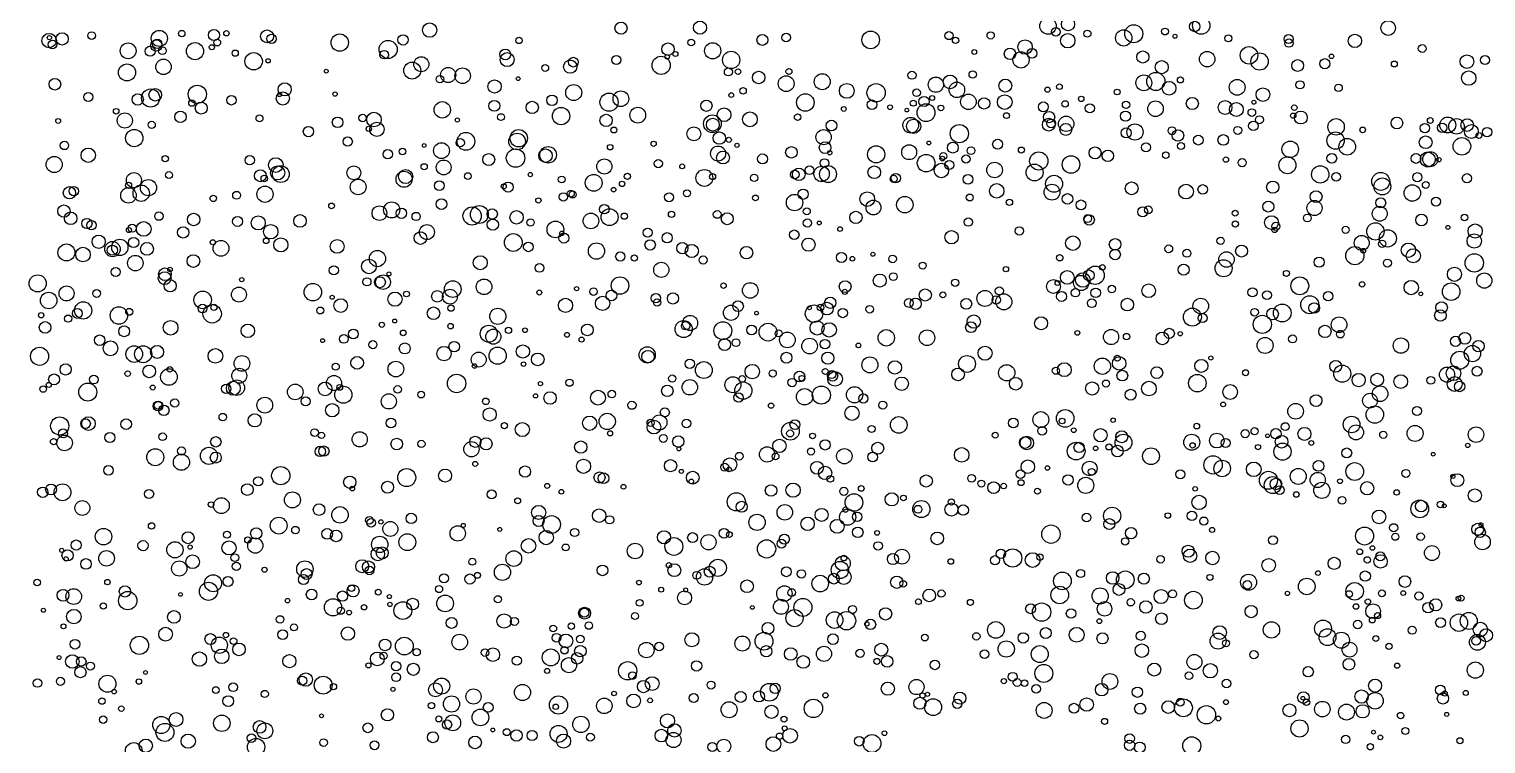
# Model space of a CAD drawing. Extents: x -296 to 296, y -196 to 196.
# Drawn here: x -295.6 to -176.9, y 57.7 to 115.9 of the extents above; entities that cross this region are included whole.
import ezdxf

# ---------------------------------------------------------------- set-up
doc = ezdxf.new("R2010")
doc.units = 0

msp = doc.modelspace()

# ---------------------------------------------------------------- linework, layer by layer
at = {"layer": 'VIA'}
for centre, radius in [((-262.9692, 115.8084), 0.5824), ((-247.3861, 115.9642), 0.4946), ((-240.9556, 116.0069), 0.5318), ((-212.6073, 116.1413), 0.6725), ((-210.9792, 116.297), 0.5373), ((-200.6614, 116.104), 0.423), ((-200.1322, 116.1792), 0.7051), ((-184.902, 115.9767), 0.5982), ((-293.9668, 114.9577), 0.5878), ((-293.9452, 115.1952), 0.1727), ((-292.9162, 115.0871), 0.5016), ((-290.5011, 115.3647), 0.3136), ((-284.9903, 115.1341), 0.6545), ((-283.1627, 115.5242), 0.2615), ((-280.5462, 115.4068), 0.4541), ((-279.5307, 115.5519), 0.2137), ((-276.2137, 115.296), 0.5243), ((-275.8493, 115.106), 0.3812), ((-270.2985, 114.7904), 0.7033), ((-265.1442, 115.0057), 0.4204), ((-255.6903, 114.9661), 0.2571), ((-235.8746, 115.0038), 0.4411), ((-233.939, 115.2023), 0.3516), ((-227.0529, 115.0112), 0.7192), ((-220.6769, 115.362), 0.3314), ((-220.1407, 114.9733), 0.2615), ((-217.2803, 115.3757), 0.2953), ((-211.9672, 115.6605), 0.3535), ((-210.9997, 114.9452), 0.5882), ((-209.4014, 115.5169), 0.2911), ((-206.4429, 115.1768), 0.6637), ((-205.628, 115.512), 0.7346), ((-203.0807, 115.691), 0.2758), ((-202.2667, 115.3065), 0.1616), ((-197.9146, 115.1381), 0.2852), ((-193.0109, 115.0776), 0.3677), ((-187.6114, 114.9333), 0.5445), ((-293.6846, 114.6427), 0.3506), ((-287.535, 114.121), 0.6434), ((-285.7419, 114.0871), 0.4055), ((-285.2361, 114.5542), 0.4643), ((-285.1608, 114.6884), 0.3824), ((-284.7437, 114.1301), 0.3152), ((-282.0821, 114.0932), 0.6987), ((-280.7125, 114.4069), 0.2065), ((-280.2734, 114.7908), 0.2722), ((-278.8119, 113.9314), 0.2522), ((-277.3089, 113.2671), 0.7077), ((-266.3572, 114.2316), 0.7395), ((-266.6836, 113.8066), 0.3497), ((-256.815, 113.8231), 0.4437), ((-256.6643, 113.4019), 0.5691), ((-243.5586, 114.257), 0.5046), ((-242.9586, 113.8611), 0.2044), ((-241.6693, 114.7996), 0.2778), ((-239.9245, 114.125), 0.6603), ((-238.4169, 113.3763), 0.7056), ((-218.6109, 114.0224), 0.201), ((-215.7034, 113.8759), 0.4639), ((-214.8073, 113.3816), 0.6611), ((-214.476, 114.4269), 0.5885), ((-213.9152, 113.9113), 0.399), ((-204.882, 113.62), 0.4942), ((-199.6472, 113.4454), 0.6283), ((-196.2345, 113.7509), 0.7129), ((-195.3813, 113.2514), 0.7054), ((-192.9855, 114.7459), 0.34), ((-182.1342, 114.3088), 0.3149), ((-287.6251, 112.3609), 0.6951), ((-284.6492, 112.8124), 0.6282), ((-276.1328, 113.307), 0.1748), ((-264.3954, 112.5143), 0.6928), ((-263.6534, 113.0255), 0.6145), ((-261.4662, 112.1506), 0.6127), ((-260.2861, 112.0911), 0.6323), ((-253.5596, 112.725), 0.2775), ((-251.52, 112.8313), 0.539), ((-251.2666, 113.1974), 0.3969), ((-247.765, 113.3839), 0.3689), ((-244.1192, 112.9386), 0.7449), ((-243.6348, 113.6379), 0.1841), ((-238.6465, 112.3985), 0.3255), ((-203.3485, 112.7895), 0.5316), ((-192.2801, 112.9238), 0.4812), ((-190.0612, 113.0723), 0.4116), ((-189.523, 113.6683), 0.1839), ((-184.4016, 113.05), 0.2397), ((-178.4933, 113.2432), 0.5533), ((-177.0157, 113.3653), 0.3646), ((-293.5001, 111.4021), 0.4761), ((-271.3957, 112.4664), 0.1551), ((-262.1387, 111.8129), 0.3077), ((-257.6861, 111.2121), 0.539), ((-255.7652, 111.8535), 0.1511), ((-237.8555, 112.421), 0.2253), ((-236.1758, 111.9433), 0.509), ((-233.934, 111.4499), 0.6429), ((-233.7113, 112.4368), 0.247), ((-230.9958, 111.607), 0.6529), ((-223.6887, 112.1375), 0.3271), ((-221.7404, 111.3631), 0.6218), ((-220.5871, 111.5901), 0.5575), ((-220.0306, 110.9391), 0.6328), ((-218.7457, 112.1968), 0.299), ((-216.0896, 111.2897), 0.525), ((-204.8049, 111.5107), 0.6467), ((-203.8259, 111.6263), 0.7404), ((-202.7465, 111.0746), 0.5591), ((-201.8214, 111.7483), 0.2476), ((-197.205, 111.1477), 0.647), ((-192.0867, 111.3485), 0.3354), ((-178.3427, 111.8975), 0.5855), ((-290.7697, 110.3643), 0.363), ((-286.7534, 110.1595), 0.4626), ((-285.7032, 110.2739), 0.7392), ((-285.3249, 110.5354), 0.5132), ((-281.8918, 110.5786), 0.743), ((-279.1159, 110.091), 0.386), ((-274.9319, 110.2417), 0.5343), ((-275.1999, 110.5535), 0.1606), ((-274.7809, 110.9799), 0.5357), ((-270.6775, 110.596), 0.1737), ((-253.0075, 110.0894), 0.4312), ((-251.2436, 110.7215), 0.6511), ((-248.3629, 109.9371), 0.7369), ((-247.4003, 110.2156), 0.6378), ((-238.4059, 110.5092), 0.1916), ((-237.4482, 110.857), 0.2655), ((-232.3727, 109.9082), 0.7106), ((-228.9969, 110.8588), 0.6027), ((-226.6095, 110.7032), 0.7456), ((-223.3128, 110.7096), 0.3111), ((-222.7084, 109.9945), 0.418), ((-222.0445, 110.2812), 0.1981), ((-219.0924, 109.9653), 0.6321), ((-216.1383, 109.9444), 0.5976), ((-212.654, 110.9534), 0.2129), ((-211.6781, 111.1986), 0.2286), ((-209.9074, 110.2074), 0.2206), ((-206.9781, 110.7682), 0.2337), ((-195.1089, 110.5514), 0.5544), ((-188.9403, 111.1015), 0.302), ((-288.5061, 109.199), 0.2258), ((-283.2728, 108.7443), 0.4656), ((-282.3411, 109.8636), 0.2581), ((-281.5777, 109.4529), 0.4888), ((-261.9455, 109.313), 0.6687), ((-257.7062, 109.6405), 0.4445), ((-254.6204, 109.5059), 0.502), ((-252.2711, 108.8059), 0.702), ((-246.0249, 108.8758), 0.6432), ((-240.4332, 109.6497), 0.4597), ((-238.9963, 108.9172), 0.5593), ((-229.2419, 109.3844), 0.1937), ((-226.9458, 109.7273), 0.3912), ((-225.4712, 109.5242), 0.1964), ((-224.1042, 109.2928), 0.1528), ((-223.5884, 109.8561), 0.2483), ((-222.5443, 109.0852), 0.7301), ((-221.3293, 109.4648), 0.232), ((-217.8148, 109.8378), 0.4639), ((-212.9892, 109.5528), 0.405), ((-212.5235, 108.7257), 0.4613), ((-211.216, 109.7963), 0.259), ((-209.205, 109.4394), 0.3769), ((-206.2914, 108.7989), 0.4134), ((-206.2557, 109.7228), 0.2981), ((-203.8519, 109.4043), 0.6338), ((-200.8556, 109.8284), 0.4947), ((-198.1886, 109.5023), 0.5597), ((-197.2682, 109.3359), 0.5653), ((-196.0084, 109.0913), 0.3101), ((-195.84, 109.9316), 0.1612), ((-192.55, 109.4924), 0.2227), ((-192.0195, 108.6882), 0.5233), ((-293.2297, 108.4071), 0.1935), ((-287.8032, 108.446), 0.6194), ((-285.6143, 108.086), 0.2946), ((-276.8333, 108.6182), 0.2823), ((-270.4709, 108.2977), 0.432), ((-268.4381, 108.6481), 0.3001), ((-267.9314, 107.766), 0.2121), ((-267.5094, 108.5176), 0.5933), ((-267.2704, 107.7275), 0.5862), ((-260.7181, 108.4848), 0.1721), ((-257.1649, 108.7277), 0.2735), ((-248.6011, 108.4535), 0.5039), ((-239.9447, 108.1807), 0.7194), ((-239.9114, 108.1049), 0.5247), ((-236.8863, 108.5375), 0.6012), ((-233.0006, 108.7114), 0.2659), ((-230.2449, 108.0315), 0.4357), ((-223.7934, 108.0618), 0.6379), ((-223.554, 107.9763), 0.5788), ((-219.8348, 107.3701), 0.7413), ((-215.9944, 108.8427), 0.2365), ((-212.5499, 108.1028), 0.5214), ((-212.3615, 108.2109), 0.3525), ((-211.1308, 108.1777), 0.6272), ((-211.1593, 107.7144), 0.4837), ((-205.5268, 107.5088), 0.6625), ((-195.8855, 108.0021), 0.3839), ((-195.393, 108.5025), 0.3281), ((-192.6344, 108.8374), 0.2145), ((-189.1453, 107.928), 0.6703), ((-184.1944, 108.2431), 0.4753), ((-181.9147, 107.8243), 0.3868), ((-181.4755, 108.4431), 0.2351), ((-180.497, 107.8541), 0.3809), ((-180.0557, 108.0784), 0.6502), ((-179.3401, 107.9666), 0.6318), ((-178.4683, 108.0691), 0.5139), ((-178.1283, 107.5512), 0.5624), ((-287.0359, 107.0114), 0.7094), ((-272.8439, 107.5405), 0.4221), ((-269.6508, 106.7296), 0.3806), ((-260.4834, 106.6347), 0.3366), ((-260.0172, 106.7471), 0.7235), ((-255.8524, 106.7355), 0.6731), ((-255.7231, 107.0013), 0.7068), ((-247.9703, 107.6717), 0.2401), ((-241.4583, 107.3546), 0.5688), ((-239.3757, 107.0115), 0.5069), ((-238.6039, 106.8717), 0.2079), ((-230.8865, 107.0879), 0.6217), ((-216.7143, 106.5153), 0.4052), ((-206.2412, 107.4308), 0.4099), ((-202.512, 107.6104), 0.3197), ((-202.0255, 107.2256), 0.4692), ((-200.3712, 106.8447), 0.3981), ((-198.3344, 106.8608), 0.4361), ((-197.1571, 107.6355), 0.3255), ((-189.1871, 106.8084), 0.7015), ((-188.2413, 106.3103), 0.6793), ((-186.9814, 107.6798), 0.228), ((-181.8507, 106.6729), 0.5179), ((-178.8991, 106.3419), 0.7146), ((-177.5118, 107.2274), 0.2375), ((-176.8484, 107.4991), 0.3804), ((-292.7219, 106.4108), 0.3414), ((-290.7814, 105.6154), 0.5856), ((-284.5103, 105.3386), 0.2618), ((-266.3863, 105.6976), 0.3766), ((-265.1764, 105.9116), 0.2688), ((-263.4167, 106.4083), 0.1536), ((-262.0056, 105.9924), 0.6437), ((-258.162, 105.2666), 0.485), ((-255.9796, 105.3856), 0.7496), ((-253.5386, 105.5814), 0.5537), ((-253.3301, 105.6471), 0.6754), ((-248.2699, 106.2705), 0.2236), ((-244.7299, 106.5467), 0.2104), ((-239.4786, 105.7545), 0.6092), ((-239.0829, 105.4284), 0.5224), ((-237.9414, 106.4236), 0.1657), ((-235.8611, 105.3157), 0.407), ((-233.5093, 105.8503), 0.4691), ((-230.7634, 106.2336), 0.4781), ((-230.3846, 105.8205), 0.1787), ((-226.6081, 105.6861), 0.7003), ((-223.9184, 105.8625), 0.6074), ((-222.5364, 104.9684), 0.7168), ((-222.3146, 106.6149), 0.1571), ((-221.1443, 105.5497), 0.284), ((-220.3611, 106.2409), 0.444), ((-219.2933, 105.313), 0.3317), ((-218.881, 105.9835), 0.3135), ((-214.7782, 106.0392), 0.2423), ((-213.3606, 105.1444), 0.7431), ((-208.7762, 105.8092), 0.4876), ((-207.7372, 105.5624), 0.4705), ((-204.6257, 106.2556), 0.3761), ((-203.0223, 105.6136), 0.2672), ((-201.7815, 106.3661), 0.2892), ((-192.8829, 106.0982), 0.669), ((-189.495, 105.3712), 0.3973), ((-182.632, 105.3522), 0.3963), ((-181.6805, 105.2696), 0.6035), ((-181.4734, 105.2901), 0.6135), ((-293.5531, 104.8591), 0.6565), ((-277.6223, 105.2078), 0.3783), ((-276.7642, 103.9492), 0.4872), ((-275.5055, 104.8189), 0.5962), ((-275.3545, 104.1779), 0.5763), ((-275.0941, 104.08), 0.6822), ((-269.153, 104.1823), 0.5638), ((-264.9332, 103.8777), 0.5756), ((-263.4205, 104.6737), 0.2518), ((-261.8345, 104.6193), 0.6038), ((-248.7458, 104.6977), 0.6161), ((-244.3455, 104.935), 0.3366), ((-242.4088, 104.7088), 0.1935), ((-240.6012, 103.7622), 0.6887), ((-232.9096, 104.0602), 0.5104), ((-232.0308, 104.3883), 0.351), ((-231.0503, 104.0943), 0.6284), ((-230.5239, 104.0792), 0.6871), ((-230.8166, 104.9727), 0.361), ((-226.76, 104.2281), 0.5138), ((-221.2946, 104.3718), 0.5919), ((-221.2146, 105.3461), 0.193), ((-220.6544, 104.8155), 0.3662), ((-216.9574, 104.4114), 0.6345), ((-213.7028, 104.2077), 0.6872), ((-210.7351, 104.8582), 0.7152), ((-198.1206, 105.258), 0.2182), ((-196.797, 105.0063), 0.3327), ((-193.1081, 104.8011), 0.6961), ((-190.4401, 104.0504), 0.7076), ((-180.7769, 105.251), 0.1791), ((-287.4968, 103.1616), 0.251), ((-287.0636, 103.5848), 0.6152), ((-285.8793, 102.9711), 0.6593), ((-284.2028, 104.0022), 0.2862), ((-276.4436, 103.7239), 0.2649), ((-268.797, 103.0318), 0.6398), ((-265.0611, 103.657), 0.6535), ((-262.1794, 103.1375), 0.3964), ((-259.8698, 103.9168), 0.2738), ((-256.934, 103.0742), 0.2044), ((-256.5796, 103.0229), 0.4073), ((-254.7753, 104.0398), 0.1737), ((-252.2174, 103.6403), 0.2781), ((-249.6129, 103.3665), 0.6851), ((-247.3016, 103.2815), 0.2182), ((-246.8696, 103.8944), 0.2533), ((-239.9282, 103.8801), 0.2484), ((-236.5427, 103.7675), 0.3011), ((-233.2303, 104.0506), 0.35), ((-225.1816, 103.698), 0.2874), ((-225.0091, 103.7492), 0.3805), ((-219.1238, 103.6598), 0.3975), ((-216.7893, 102.7131), 0.5886), ((-212.2856, 102.6083), 0.6401), ((-212.1151, 103.289), 0.6949), ((-205.797, 102.918), 0.5282), ((-201.3624, 102.6548), 0.6005), ((-194.3026, 103.0149), 0.5008), ((-189.1433, 103.8504), 0.3555), ((-185.5093, 103.4836), 0.7286), ((-185.3796, 103.0748), 0.689), ((-182.5299, 103.8207), 0.377), ((-181.8374, 103.1914), 0.2794), ((-178.4884, 103.7389), 0.3769), ((-292.3142, 102.5581), 0.5043), ((-291.9611, 102.6966), 0.3781), ((-287.5078, 102.3457), 0.6292), ((-286.4699, 102.5236), 0.6656), ((-280.5948, 102.103), 0.2634), ((-278.7002, 102.3564), 0.3182), ((-276.3838, 102.4369), 0.6609), ((-262.0051, 101.6348), 0.4345), ((-254.1143, 101.9324), 0.2159), ((-252.0833, 102.2226), 0.335), ((-251.4768, 102.4922), 0.2842), ((-251.3223, 102.4263), 0.2902), ((-247.9925, 102.8116), 0.1889), ((-243.4691, 102.1945), 0.3658), ((-242.0138, 102.5187), 0.283), ((-236.4365, 102.1364), 0.2344), ((-233.2514, 101.7593), 0.6704), ((-232.5539, 102.4399), 0.4211), ((-227.3261, 102.0395), 0.5967), ((-224.2715, 101.5863), 0.6698), ((-218.9847, 102.1727), 0.2814), ((-211.0211, 102.0595), 0.4293), ((-200.0111, 102.8363), 0.384), ((-190.7737, 102.2403), 0.4833), ((-185.5063, 101.7399), 0.4028), ((-182.9399, 102.5358), 0.6708), ((-181.0035, 101.8399), 0.3625), ((-292.759, 101.0691), 0.4985), ((-292.2079, 100.4723), 0.5096), ((-285.0255, 100.6526), 0.3398), ((-282.2002, 100.381), 0.5087), ((-270.9665, 101.4852), 0.2314), ((-267.0617, 100.8969), 0.6017), ((-266.0639, 101.1598), 0.6569), ((-265.2749, 100.8872), 0.425), ((-264.0727, 100.6255), 0.3388), ((-259.5147, 100.6674), 0.7434), ((-258.927, 100.7897), 0.731), ((-257.8792, 100.8289), 0.4214), ((-255.8942, 100.5537), 0.5472), ((-249.837, 100.2656), 0.6374), ((-248.7466, 101.2195), 0.3884), ((-248.3182, 100.5676), 0.687), ((-247.1267, 100.6494), 0.2549), ((-243.2775, 100.7939), 0.2538), ((-239.5539, 100.7929), 0.3167), ((-238.7316, 100.4444), 0.4901), ((-232.2556, 101.0374), 0.2834), ((-228.2549, 100.5558), 0.4996), ((-226.8275, 101.3564), 0.6037), ((-215.7503, 101.7766), 0.2608), ((-209.9184, 101.5707), 0.3993), ((-204.895, 101.0052), 0.4056), ((-204.4415, 101.166), 0.315), ((-197.3657, 100.8934), 0.2428), ((-194.6649, 101.4311), 0.4436), ((-190.9021, 101.315), 0.6133), ((-185.5908, 100.8499), 0.612), ((-290.8894, 100.0551), 0.4145), ((-290.5236, 99.9103), 0.3831), ((-287.4672, 99.5172), 0.2052), ((-287.2061, 99.6693), 0.331), ((-286.261, 99.6109), 0.5995), ((-283.0516, 99.3266), 0.4613), ((-278.6167, 100.2229), 0.4094), ((-276.9331, 100.1005), 0.5736), ((-275.9159, 99.3813), 0.5889), ((-273.5319, 100.2647), 0.5099), ((-263.1935, 99.3546), 0.6128), ((-257.8278, 99.9607), 0.4576), ((-254.7536, 100.1395), 0.2948), ((-252.735, 99.5687), 0.6806), ((-245.2171, 99.3156), 0.3695), ((-232.2064, 100.094), 0.3335), ((-231.238, 100.0984), 0.1533), ((-229.5446, 99.6024), 0.1889), ((-219.1036, 100.1691), 0.3349), ((-214.9393, 99.4529), 0.3366), ((-209.3762, 100.4531), 0.3202), ((-209.2586, 100.3427), 0.423), ((-197.3503, 100.0108), 0.2504), ((-194.4061, 100.1287), 0.562), ((-194.0596, 99.8215), 0.3318), ((-194.1543, 99.525), 0.215), ((-191.4897, 100.503), 0.3151), ((-188.3656, 99.5336), 0.2942), ((-185.9416, 99.4075), 0.7031), ((-182.1891, 100.3396), 0.4748), ((-180.0432, 99.7394), 0.1628), ((-178.6943, 100.5353), 0.2708), ((-177.8169, 99.439), 0.5784), ((-289.9315, 98.569), 0.5392), ((-288.8038, 97.9683), 0.6267), ((-288.2084, 98.1116), 0.6648), ((-287.0855, 98.5048), 0.4186), ((-285.9979, 97.9892), 0.5249), ((-280.6413, 98.5292), 0.2077), ((-279.9661, 98.0327), 0.6429), ((-276.2876, 98.6408), 0.2256), ((-275.0945, 98.3131), 0.5773), ((-270.5061, 98.1888), 0.5637), ((-263.7212, 98.8698), 0.5144), ((-256.1569, 98.5074), 0.7232), ((-254.9291, 98.149), 0.3918), ((-252.0375, 98.87), 0.41), ((-252.2037, 99.2493), 0.1836), ((-245.0134, 98.3062), 0.4256), ((-243.6281, 98.8967), 0.4169), ((-242.3943, 98.0442), 0.459), ((-233.2754, 99.1427), 0.3848), ((-232.1186, 98.3308), 0.5425), ((-220.466, 98.9369), 0.547), ((-210.5845, 98.4502), 0.5904), ((-207.1415, 98.3547), 0.4742), ((-198.5531, 98.6432), 0.2955), ((-187.0598, 98.4751), 0.611), ((-185.3889, 98.4011), 0.2979), ((-184.9338, 98.842), 0.7016), ((-177.8917, 98.6302), 0.587), ((-292.5572, 97.6958), 0.6912), ((-291.2099, 97.5219), 0.5942), ((-288.8207, 97.8813), 0.4142), ((-286.9452, 96.828), 0.6316), ((-282.2124, 96.9964), 0.5154), ((-267.226, 97.1986), 0.6605), ((-258.8492, 96.8614), 0.5714), ((-249.386, 97.8125), 0.6635), ((-247.449, 97.3665), 0.3751), ((-246.3064, 97.2474), 0.2543), ((-241.6253, 97.8141), 0.5366), ((-240.7012, 97.0785), 0.3294), ((-237.1655, 97.674), 0.509), ((-229.4384, 97.2817), 0.4115), ((-228.5444, 97.182), 0.1878), ((-226.8742, 97.5477), 0.1654), ((-225.2696, 97.1707), 0.3136), ((-211.6536, 97.2641), 0.2591), ((-207.1456, 97.5296), 0.4284), ((-202.7739, 97.9933), 0.316), ((-201.2971, 97.6305), 0.3249), ((-198.0733, 97.1232), 0.6304), ((-196.8417, 97.8097), 0.4902), ((-190.5258, 96.9087), 0.4093), ((-187.6188, 97.4368), 0.7457), ((-186.9302, 97.8315), 0.1888), ((-183.2549, 97.8795), 0.5829), ((-182.856, 97.4239), 0.5741), ((-177.8901, 96.8414), 0.7494), ((-288.5481, 96.1058), 0.3564), ((-284.5552, 95.6033), 0.5221), ((-284.5381, 95.9252), 0.5173), ((-284.1205, 96.3065), 0.1807), ((-270.7801, 96.236), 0.374), ((-267.9152, 96.554), 0.5975), ((-266.2894, 95.9448), 0.1655), ((-254.021, 96.4318), 0.3533), ((-244.1078, 96.2789), 0.6183), ((-222.8158, 96.6284), 0.2845), ((-216.0397, 96.3339), 0.2171), ((-211.0411, 95.6605), 0.5604), ((-209.2843, 95.8319), 0.4391), ((-208.7716, 95.8351), 0.7459), ((-208.1749, 96.4783), 0.2237), ((-201.5594, 96.2889), 0.4487), ((-198.3091, 96.4045), 0.6942), ((-193.1958, 95.9851), 0.245), ((-184.9675, 96.8339), 0.3273), ((-179.5064, 95.9176), 0.5769), ((-294.8994, 95.1734), 0.6965), ((-292.5466, 94.3589), 0.6119), ((-284.1045, 94.9842), 0.4975), ((-278.2794, 95.477), 0.1707), ((-272.4868, 94.4616), 0.7092), ((-268.082, 95.3041), 0.3301), ((-267.0292, 95.2739), 0.4474), ((-266.7729, 95.2755), 0.6008), ((-261.0945, 94.7108), 0.6798), ((-258.5398, 94.8956), 0.6342), ((-247.4724, 94.9999), 0.7093), ((-239.0357, 94.9899), 0.2201), ((-236.8619, 94.6031), 0.6317), ((-229.1343, 94.9155), 0.4821), ((-226.314, 95.4029), 0.5347), ((-225.2076, 95.7241), 0.3132), ((-220.1678, 95.2306), 0.2948), ((-212.1673, 94.927), 0.5633), ((-211.8383, 95.2074), 0.1939), ((-209.9087, 95.2103), 0.6204), ((-209.7731, 95.4519), 0.5929), ((-207.4106, 94.7185), 0.3076), ((-204.4105, 94.5734), 0.5558), ((-192.1021, 94.9754), 0.7248), ((-187.0291, 95.0957), 0.2224), ((-183.0287, 94.834), 0.5839), ((-179.771, 94.5008), 0.7146), ((-177.0732, 95.4029), 0.62), ((-294.0026, 93.7847), 0.6749), ((-290.0975, 94.3558), 0.321), ((-281.4631, 93.8304), 0.7144), ((-278.5092, 94.2643), 0.608), ((-270.9119, 94.046), 0.1675), ((-270.2208, 93.3715), 0.5582), ((-265.7976, 93.8915), 0.5753), ((-264.859, 94.312), 0.2331), ((-262.3516, 94.1212), 0.4652), ((-261.327, 94.0975), 0.6043), ((-254.0401, 94.4356), 0.2053), ((-251.9082, 93.3839), 0.5761), ((-251.0046, 94.7446), 0.1729), ((-249.6308, 94.5041), 0.3053), ((-248.8915, 93.5457), 0.5822), ((-248.1667, 94.1897), 0.4367), ((-244.5495, 93.9707), 0.3799), ((-244.4535, 93.6228), 0.2978), ((-243.1546, 93.9527), 0.4599), ((-237.8557, 93.3162), 0.4358), ((-230.3426, 93.6022), 0.4629), ((-229.1619, 94.4823), 0.213), ((-223.9495, 93.5853), 0.3597), ((-223.3894, 93.5094), 0.4609), ((-222.6052, 94.2307), 0.4953), ((-221.1738, 94.2421), 0.2413), ((-219.267, 93.5076), 0.4431), ((-217.7509, 93.9542), 0.6519), ((-216.8223, 93.8238), 0.3451), ((-216.5787, 94.5634), 0.3317), ((-216.2074, 93.6747), 0.6539), ((-211.5092, 94.1086), 0.4033), ((-210.3818, 94.4174), 0.3469), ((-209.0412, 93.5631), 0.3634), ((-208.7232, 94.4069), 0.3936), ((-206.1469, 93.4499), 0.5117), ((-200.1699, 93.3318), 0.6394), ((-195.9561, 94.4456), 0.371), ((-194.7743, 94.2114), 0.3569), ((-191.2884, 93.4316), 0.7347), ((-189.7858, 94.1314), 0.3743), ((-182.2472, 94.3206), 0.1563), ((-294.6164, 92.5847), 0.2193), ((-292.4179, 92.3058), 0.2939), ((-291.6713, 92.7326), 0.4053), ((-291.194, 92.9713), 0.7033), ((-288.2876, 92.5598), 0.7091), ((-287.4454, 92.8585), 0.2838), ((-281.4709, 93.1199), 0.3534), ((-280.6865, 92.6968), 0.7492), ((-280.5489, 93.2334), 0.2533), ((-271.8852, 92.9666), 0.282), ((-262.6576, 92.7442), 0.5099), ((-261.235, 93.1593), 0.259), ((-257.4251, 92.4943), 0.6578), ((-241.7641, 91.9502), 0.6183), ((-238.4276, 92.781), 0.621), ((-236.3494, 92.7572), 0.152), ((-231.666, 92.7096), 0.7098), ((-232.043, 93.1829), 0.1581), ((-231.1447, 93.2186), 0.2695), ((-230.6138, 93.1191), 0.5179), ((-229.3291, 92.7626), 0.3803), ((-227.1338, 93.0681), 0.3049), ((-218.6567, 92.0636), 0.5408), ((-200.8529, 92.4281), 0.7325), ((-200.0082, 92.3473), 0.3654), ((-195.7856, 92.8225), 0.3112), ((-195.154, 91.8359), 0.7393), ((-194.3233, 92.6829), 0.4763), ((-193.5304, 92.7656), 0.725), ((-190.9332, 93.1755), 0.4294), ((-180.6499, 92.5585), 0.4701), ((-180.5514, 93.2103), 0.4674), ((-294.2913, 91.5853), 0.4762), ((-287.8574, 91.2786), 0.446), ((-284.0752, 91.5597), 0.5971), ((-277.7816, 91.3156), 0.5501), ((-269.1891, 91.05), 0.3959), ((-266.8731, 91.805), 0.212), ((-265.8242, 92.1092), 0.1595), ((-265.1278, 91.1455), 0.2318), ((-261.2734, 91.6904), 0.2229), ((-258.1595, 91.0796), 0.6934), ((-257.7897, 90.8353), 0.6145), ((-256.5491, 91.3529), 0.2538), ((-255.2034, 91.3538), 0.1905), ((-250.1259, 91.3897), 0.4778), ((-242.2849, 91.4563), 0.6959), ((-242.1269, 91.7306), 0.3452), ((-239.0923, 91.3199), 0.7277), ((-236.7553, 91.3729), 0.3983), ((-235.4148, 91.2083), 0.7254), ((-234.5495, 91.1), 0.2861), ((-231.4172, 91.5459), 0.5741), ((-230.4325, 91.3874), 0.5866), ((-225.7819, 90.741), 0.6658), ((-222.4637, 90.75), 0.6335), ((-218.8846, 91.6008), 0.4377), ((-213.1714, 91.9298), 0.5269), ((-207.4747, 90.8077), 0.6195), ((-202.7309, 91.1023), 0.4144), ((-190.0527, 91.2601), 0.5045), ((-188.9037, 91.8064), 0.633), ((-289.8522, 90.5481), 0.4276), ((-288.9685, 89.8823), 0.6019), ((-271.6906, 90.5119), 0.1548), ((-269.9562, 90.6506), 0.3567), ((-267.5926, 90.1822), 0.3285), ((-264.9963, 89.8724), 0.4479), ((-260.9761, 90.0229), 0.4281), ((-251.7902, 90.9848), 0.2016), ((-250.599, 90.5968), 0.2043), ((-238.9493, 90.1881), 0.4922), ((-238.0186, 90.3528), 0.3169), ((-233.8396, 90.5728), 0.6383), ((-232.0253, 90.0717), 0.6374), ((-230.7744, 90.2308), 0.3853), ((-228.0507, 90.1266), 0.1895), ((-210.2196, 91.1441), 0.1956), ((-206.2134, 90.8432), 0.2586), ((-203.2917, 90.6934), 0.5107), ((-201.8345, 91.0778), 0.1768), ((-194.9293, 90.1245), 0.6499), ((-192.6915, 90.6551), 0.3245), ((-188.7993, 91.0397), 0.3106), ((-183.8656, 90.1084), 0.6271), ((-179.4191, 90.4563), 0.4129), ((-178.6567, 90.7052), 0.4797), ((-177.5446, 90.0626), 0.4664), ((-294.7485, 89.2352), 0.737), ((-287.032, 89.4213), 0.6763), ((-286.3062, 89.4058), 0.6946), ((-285.1684, 89.5909), 0.5294), ((-280.4223, 89.2712), 0.5998), ((-278.2628, 88.6527), 0.6397), ((-268.8772, 88.7047), 0.5169), ((-261.8053, 89.456), 0.5854), ((-258.9797, 88.9646), 0.609), ((-257.439, 89.2844), 0.6982), ((-255.3779, 89.6282), 0.5446), ((-254.1731, 88.9871), 0.5165), ((-245.2549, 89.3513), 0.6604), ((-245.1879, 89.2146), 0.5082), ((-241.7885, 88.629), 0.3848), ((-233.9131, 89.1195), 0.4479), ((-230.5393, 89.0854), 0.4977), ((-227.1175, 88.5325), 0.6512), ((-219.2049, 88.6129), 0.6894), ((-217.7396, 89.488), 0.5712), ((-208.1819, 88.4318), 0.6656), ((-206.8151, 88.6552), 0.55), ((-206.9726, 89.0855), 0.2485), ((-200.1215, 88.4554), 0.5339), ((-199.347, 89.0955), 0.1689), ((-179.0679, 88.9204), 0.7338), ((-178.0403, 89.4568), 0.6616), ((-293.5678, 87.3568), 0.4445), ((-292.6244, 88.1626), 0.4573), ((-287.5726, 87.8255), 0.2246), ((-285.8085, 88.0029), 0.5165), ((-284.2063, 87.5506), 0.6786), ((-284.137, 88.1789), 0.2232), ((-278.4787, 87.6566), 0.6115), ((-270.624, 88.3945), 0.2921), ((-265.7245, 88.1986), 0.6395), ((-259.3162, 88.4434), 0.1825), ((-255.3242, 88.6004), 0.1844), ((-240.6439, 88.1153), 0.6849), ((-236.6964, 87.987), 0.5879), ((-235.0278, 87.8378), 0.2885), ((-232.8498, 87.5864), 0.4352), ((-230.758, 87.999), 0.2461), ((-230.157, 87.6333), 0.4204), ((-230.2245, 87.7549), 0.3354), ((-229.9578, 87.398), 0.5974), ((-225.0804, 88.3287), 0.5438), ((-219.9362, 87.7582), 0.5137), ((-215.9734, 87.8916), 0.6628), ((-211.9669, 88.0604), 0.2911), ((-211.2807, 88.145), 0.5654), ((-206.5538, 87.6629), 0.4371), ((-203.7483, 87.9036), 0.4807), ((-196.5218, 87.8994), 0.2446), ((-189.1722, 88.4201), 0.4863), ((-188.6426, 87.8208), 0.695), ((-187.3059, 87.3008), 0.5416), ((-185.7955, 87.332), 0.5209), ((-180.1083, 87.7428), 0.618), ((-179.585, 87.8573), 0.5986), ((-177.6649, 88.0139), 0.4083), ((-294.4537, 86.568), 0.2627), ((-294.0019, 86.9035), 0.2058), ((-290.816, 86.3215), 0.7337), ((-290.3218, 87.3369), 0.3549), ((-285.5288, 86.6881), 0.1999), ((-279.544, 86.5909), 0.3781), ((-278.9661, 86.6321), 0.5663), ((-278.6869, 86.6815), 0.6337), ((-273.9202, 86.3343), 0.632), ((-271.4919, 86.5785), 0.5587), ((-270.7649, 87.0629), 0.6168), ((-270.0042, 86.1071), 0.696), ((-270.2989, 86.7055), 0.2384), ((-265.5764, 86.5427), 0.3029), ((-260.7841, 87.0232), 0.7493), ((-253.9495, 87.0107), 0.17), ((-251.5833, 87.0874), 0.2933), ((-243.6155, 86.4199), 0.4657), ((-243.2212, 87.428), 0.2885), ((-241.7838, 86.7106), 0.6253), ((-238.2744, 86.9181), 0.6476), ((-237.4276, 86.4427), 0.7014), ((-237.5265, 87.39), 0.2707), ((-233.4559, 87.097), 0.3407), ((-232.6478, 87.4414), 0.2357), ((-231.0667, 86.077), 0.7394), ((-228.3676, 86.0997), 0.6633), ((-224.5234, 87.0031), 0.5457), ((-215.2391, 87.0026), 0.5128), ((-209.0068, 86.6211), 0.5368), ((-207.884, 87.0143), 0.2906), ((-204.3864, 86.6107), 0.5994), ((-200.4426, 87.0516), 0.715), ((-197.7736, 86.331), 0.601), ((-185.5604, 86.1866), 0.6333), ((-183.8779, 87.1785), 0.5617), ((-181.4328, 87.2748), 0.3184), ((-179.4911, 86.9793), 0.6023), ((-179.0844, 86.7796), 0.4266), ((-285.0983, 85.187), 0.3914), ((-285.0896, 85.238), 0.3163), ((-283.7378, 85.4345), 0.3371), ((-276.4029, 85.2538), 0.6418), ((-273.0681, 85.5697), 0.3675), ((-266.2973, 85.5644), 0.6184), ((-263.6672, 86.1183), 0.2735), ((-258.4084, 85.5669), 0.2681), ((-254.3506, 86.0118), 0.1713), ((-253.167, 85.8378), 0.5062), ((-249.2645, 85.8639), 0.6009), ((-248.1376, 86.1576), 0.3073), ((-246.4996, 85.25), 0.3328), ((-237.8153, 85.8802), 0.3827), ((-235.1659, 85.2172), 0.2153), ((-232.438, 85.9381), 0.6653), ((-227.6507, 85.7983), 0.374), ((-226.0654, 85.259), 0.3236), ((-205.8829, 86.1064), 0.4439), ((-198.3389, 85.3168), 0.1969), ((-190.7751, 85.6291), 0.4792), ((-186.3823, 85.6256), 0.6039), ((-293.1086, 83.5604), 0.737), ((-290.7601, 83.7548), 0.5559), ((-284.625, 84.8355), 0.4262), ((-279.8219, 84.2829), 0.3078), ((-277.2243, 84.0182), 0.5389), ((-270.9118, 84.8459), 0.5466), ((-258.0857, 84.4922), 0.5388), ((-249.9482, 83.7857), 0.5809), ((-248.5126, 83.9326), 0.662), ((-244.2576, 83.8472), 0.6106), ((-243.8191, 84.6708), 0.3671), ((-228.5706, 84.6005), 0.5845), ((-224.7696, 83.6496), 0.6758), ((-213.1937, 84.0763), 0.6505), ((-211.2112, 84.1807), 0.7182), ((-192.4398, 84.7543), 0.6378), ((-187.8807, 83.6819), 0.6782), ((-185.9903, 84.4895), 0.7085), ((-182.5565, 84.7826), 0.3582), ((-292.8284, 82.9503), 0.3683), ((-291.0023, 83.7499), 0.3916), ((-287.6929, 83.7079), 0.4345), ((-272.3494, 83.0247), 0.3127), ((-271.7867, 82.8042), 0.2547), ((-268.6713, 82.4734), 0.6195), ((-266.1242, 83.7967), 0.3994), ((-256.882, 83.5861), 0.2537), ((-255.4252, 83.2658), 0.5719), ((-248.2792, 82.9619), 0.2081), ((-244.9774, 83.8235), 0.2938), ((-244.7108, 83.4665), 0.5558), ((-242.0603, 83.7581), 0.3562), ((-233.593, 83.1272), 0.7207), ((-233.6127, 82.9499), 0.2847), ((-233.2272, 83.672), 0.3999), ((-226.9799, 83.3173), 0.2876), ((-215.4309, 83.7957), 0.3958), ((-213.094, 83.1591), 0.3557), ((-211.4599, 83.9651), 0.2326), ((-210.5148, 83.217), 0.1905), ((-208.3346, 82.806), 0.5408), ((-207.307, 84.032), 0.1792), ((-206.6013, 82.6797), 0.4857), ((-200.4941, 83.5471), 0.2323), ((-196.5473, 82.934), 0.3328), ((-195.7863, 83.1377), 0.2879), ((-194.0484, 82.927), 0.4225), ((-193.2899, 83.5102), 0.3195), ((-191.7207, 82.914), 0.5309), ((-187.5161, 83.0372), 0.6071), ((-185.3007, 82.8454), 0.2942), ((-182.7128, 82.9544), 0.6539), ((-177.7462, 82.8566), 0.6317), ((-293.6039, 82.28), 0.2588), ((-292.7098, 82.1803), 0.635), ((-289.0151, 82.6255), 0.4104), ((-284.7271, 82.6841), 0.3097), ((-280.3898, 82.269), 0.4243), ((-271.8842, 81.4929), 0.4212), ((-271.5845, 81.5148), 0.4165), ((-265.6572, 82.0902), 0.4742), ((-263.6492, 82.0977), 0.2968), ((-259.5687, 81.6659), 0.6207), ((-259.2581, 82.2689), 0.4551), ((-258.3801, 82.1122), 0.4932), ((-250.6634, 81.8436), 0.5045), ((-243.9418, 82.5468), 0.3227), ((-242.7249, 82.2969), 0.4629), ((-235.4881, 81.2446), 0.6248), ((-234.4841, 81.938), 0.5467), ((-231.7891, 82.7498), 0.2286), ((-230.765, 82.0214), 0.4199), ((-226.4732, 81.7456), 0.489), ((-216.9068, 82.8093), 0.2402), ((-214.469, 82.2101), 0.473), ((-214.3349, 82.1717), 0.5512), ((-210.3183, 81.5122), 0.7228), ((-210.0741, 81.8121), 0.4186), ((-208.7235, 81.7436), 0.1823), ((-207.6377, 81.8574), 0.2504), ((-206.9505, 81.5173), 0.4712), ((-206.4592, 82.2075), 0.6863), ((-200.905, 82.2322), 0.6516), ((-200.8344, 81.981), 0.2147), ((-198.8572, 82.3745), 0.6008), ((-198.1443, 82.1725), 0.359), ((-195.5061, 81.8379), 0.2085), ((-194.7227, 82.764), 0.1511), ((-193.5097, 81.4692), 0.7001), ((-193.5845, 82.2746), 0.5125), ((-191.1596, 82.1785), 0.1959), ((-178.4214, 81.9739), 0.1752), ((-285.3198, 81.0169), 0.6912), ((-283.1894, 80.6097), 0.6609), ((-283.1824, 81.5251), 0.3302), ((-280.952, 81.1253), 0.6983), ((-280.3938, 80.9892), 0.4505), ((-250.4413, 80.2768), 0.5743), ((-243.3484, 80.3261), 0.4973), ((-242.6724, 81.6937), 0.1563), ((-238.5185, 80.4115), 0.5561), ((-237.7567, 81.1), 0.3138), ((-234.8026, 81.0792), 0.2793), ((-231.914, 81.4751), 0.2913), ((-229.1987, 81.1), 0.6253), ((-226.8869, 81.03), 0.3956), ((-219.6407, 81.2032), 0.5955), ((-214.2522, 80.2429), 0.5505), ((-209.2158, 80.0988), 0.5995), ((-204.2225, 81.0938), 0.6825), ((-199.1677, 80.3923), 0.7451), ((-198.4221, 80.0994), 0.6714), ((-190.5696, 80.3073), 0.4378), ((-188.2799, 81.3639), 0.4072), ((-181.2345, 81.2575), 0.1532), ((-289.1336, 79.9474), 0.3906), ((-275.0996, 79.5126), 0.7434), ((-264.8447, 79.3568), 0.7338), ((-261.714, 79.5226), 0.5275), ((-259.2638, 80.4742), 0.2044), ((-255.2034, 79.85), 0.4551), ((-249.1381, 79.363), 0.4504), ((-248.8125, 79.3031), 0.4377), ((-242.4729, 79.8593), 0.1666), ((-241.5417, 79.3494), 0.518), ((-238.9378, 80.2049), 0.3264), ((-238.5876, 80.0182), 0.1942), ((-231.4208, 80.1566), 0.5235), ((-230.7646, 79.7327), 0.5426), ((-230.338, 79.2555), 0.2748), ((-222.5259, 79.0786), 0.4948), ((-218.8381, 79.2981), 0.3117), ((-214.8478, 79.6298), 0.3472), ((-212.6534, 80.1401), 0.18), ((-210.9749, 79.1625), 0.424), ((-209.0536, 79.819), 0.2733), ((-201.8258, 79.6251), 0.3664), ((-195.8539, 80.031), 0.5951), ((-194.6571, 79.134), 0.734), ((-192.2264, 79.4535), 0.6469), ((-190.6406, 79.1641), 0.6163), ((-187.629, 79.85), 0.7235), ((-183.4543, 79.6997), 0.327), ((-179.6314, 79.4561), 0.1685), ((-179.2707, 79.1457), 0.5275), ((-294.4859, 78.1635), 0.4217), ((-293.8098, 78.3868), 0.4421), ((-292.8771, 78.1569), 0.6878), ((-285.8253, 78.0262), 0.3725), ((-277.8259, 78.3821), 0.4771), ((-276.9364, 79.0564), 0.3742), ((-269.4773, 78.9759), 0.503), ((-269.2796, 78.4606), 0.1857), ((-266.3998, 78.5705), 0.4902), ((-257.9311, 77.9848), 0.3665), ((-253.3955, 78.6835), 0.2049), ((-252.2426, 78.2059), 0.1927), ((-247.1821, 78.6095), 0.1955), ((-241.6651, 79.0443), 0.1857), ((-235.1661, 78.3059), 0.4717), ((-233.3711, 78.3321), 0.5827), ((-229.2374, 78.2367), 0.3306), ((-227.8205, 78.4713), 0.2328), ((-218.0469, 78.8659), 0.2834), ((-217.0317, 78.5412), 0.4778), ((-216.2233, 78.6658), 0.2273), ((-214.8049, 78.9455), 0.2413), ((-213.4739, 78.2449), 0.241), ((-209.536, 78.7251), 0.6551), ((-200.6237, 78.4389), 0.1869), ((-194.3061, 78.7425), 0.6936), ((-194.0469, 78.8344), 0.4704), ((-193.7421, 78.3322), 0.3647), ((-190.3035, 78.3211), 0.6587), ((-188.8283, 79.0576), 0.1945), ((-186.6103, 78.4863), 0.5398), ((-184.2143, 78.1468), 0.2251), ((-177.8428, 77.8924), 0.5369), ((-291.2576, 76.8822), 0.6064), ((-280.7757, 77.1591), 0.2255), ((-279.9383, 77.0724), 0.6452), ((-274.1497, 77.5357), 0.6524), ((-271.9812, 76.7485), 0.4718), ((-255.8043, 77.4572), 0.2383), ((-237.9999, 77.382), 0.7392), ((-237.5568, 76.9769), 0.4468), ((-234.0465, 76.5249), 0.633), ((-228.4183, 77.3282), 0.7154), ((-225.3418, 77.5823), 0.5387), ((-224.3842, 77.6953), 0.2301), ((-222.9242, 76.7908), 0.6983), ((-220.476, 76.7576), 0.533), ((-220.4783, 77.372), 0.2574), ((-219.5162, 76.7109), 0.4279), ((-200.3018, 77.3342), 0.5831), ((-192.3788, 77.9805), 0.2232), ((-188.6628, 77.5038), 0.3077), ((-182.3335, 76.8044), 0.7241), ((-182.2125, 77.0342), 0.4702), ((-180.6423, 77.1577), 0.2668), ((-180.3322, 77.056), 0.1533), ((-275.2682, 75.444), 0.6844), ((-270.2786, 76.3186), 0.6695), ((-267.8786, 75.8797), 0.3073), ((-267.7428, 75.6665), 0.3518), ((-264.4705, 76.0347), 0.4195), ((-254.0961, 76.5183), 0.5723), ((-254.1034, 75.8228), 0.4485), ((-253.0444, 75.5335), 0.722), ((-249.1702, 76.2557), 0.549), ((-248.3192, 75.9158), 0.338), ((-236.3073, 75.7116), 0.6617), ((-232.1887, 75.5894), 0.546), ((-231.0482, 76.3196), 0.5322), ((-229.7885, 75.3854), 0.5664), ((-228.9322, 76.1355), 0.6582), ((-229.0983, 76.7497), 0.2145), ((-228.1481, 76.1671), 0.382), ((-223.1951, 76.7774), 0.3185), ((-209.4674, 76.11), 0.3547), ((-207.384, 76.2517), 0.6953), ((-207.6116, 75.569), 0.4468), ((-202.8484, 76.2608), 0.2231), ((-200.891, 76.2421), 0.3905), ((-199.9146, 75.8127), 0.3327), ((-185.6502, 76.1509), 0.5574), ((-289.5357, 74.5457), 0.671), ((-285.6213, 75.4178), 0.2619), ((-282.6536, 74.4541), 0.4861), ((-279.4704, 74.7064), 0.2838), ((-277.0964, 74.804), 0.4575), ((-273.9054, 75.0772), 0.3057), ((-271.3233, 74.7706), 0.4359), ((-270.5881, 74.6014), 0.471), ((-266.9431, 75.7401), 0.1765), ((-266.1775, 75.1697), 0.6107), ((-264.7938, 74.1009), 0.6864), ((-260.6851, 74.807), 0.6273), ((-260.2377, 75.4618), 0.1633), ((-257.2646, 75.1335), 0.1623), ((-253.483, 74.475), 0.5829), ((-251.1636, 74.8807), 0.3316), ((-243.8849, 74.4932), 0.5343), ((-241.5576, 74.4651), 0.4055), ((-239.0046, 74.8246), 0.3936), ((-238.5595, 74.7145), 0.2328), ((-228.1019, 74.8985), 0.4261), ((-226.53, 74.8473), 0.1889), ((-221.6311, 74.4015), 0.5165), ((-212.3717, 74.7477), 0.7485), ((-205.8403, 74.8278), 0.4586), ((-199.2463, 75.0905), 0.2094), ((-186.8304, 74.5963), 0.734), ((-184.4529, 75.269), 0.3336), ((-184.3261, 74.535), 0.2879), ((-182.261, 74.5446), 0.3042), ((-177.6074, 75.1479), 0.4827), ((-177.4086, 74.8975), 0.4225), ((-177.3467, 75.5198), 0.1539), ((-292.938, 73.4269), 0.1671), ((-291.764, 73.8614), 0.4132), ((-286.3188, 73.8126), 0.418), ((-283.7235, 73.4727), 0.6629), ((-282.4849, 73.6953), 0.1706), ((-279.3187, 73.6257), 0.5732), ((-277.7824, 74.2647), 0.2552), ((-277.1769, 73.8146), 0.6192), ((-267.1947, 73.1305), 0.5529), ((-267.0423, 73.9138), 0.666), ((-266.8361, 73.2146), 0.4909), ((-254.9208, 73.7981), 0.5876), ((-251.8988, 73.6707), 0.2753), ((-246.2476, 73.3775), 0.6331), ((-243.082, 73.7475), 0.7264), ((-240.2591, 74.0903), 0.6198), ((-235.5341, 73.5481), 0.7426), ((-234.3177, 73.9728), 0.3561), ((-234.0857, 74.3362), 0.4117), ((-226.4417, 73.7888), 0.3458), ((-206.3238, 74.1585), 0.294), ((-201.1939, 73.3563), 0.492), ((-194.2811, 74.258), 0.3648), ((-186.1842, 73.6215), 0.1884), ((-181.3341, 73.2096), 0.6098), ((-177.2194, 74.1113), 0.6348), ((-292.4666, 73.0152), 0.4529), ((-292.5822, 72.7311), 0.171), ((-290.9644, 72.3208), 0.434), ((-289.2914, 72.7768), 0.635), ((-283.3718, 71.9519), 0.6211), ((-282.2799, 72.4962), 0.5558), ((-278.8448, 72.8345), 0.3172), ((-278.7244, 72.1247), 0.3328), ((-273.1352, 71.8988), 0.6698), ((-268.4644, 72.1345), 0.5329), ((-267.9535, 72.0775), 0.4907), ((-259.5033, 72.5039), 0.2814), ((-256.1207, 72.7558), 0.6387), ((-243.4854, 72.2186), 0.2135), ((-239.4977, 72.0053), 0.6977), ((-229.5567, 71.8308), 0.7037), ((-229.3191, 72.3748), 0.6062), ((-229.235, 72.795), 0.2318), ((-225.2431, 72.7171), 0.451), ((-224.5036, 72.9182), 0.6038), ((-220.5288, 72.5183), 0.2279), ((-216.9301, 72.6219), 0.3748), ((-216.444, 73.1466), 0.3803), ((-215.4862, 72.8048), 0.7436), ((-213.861, 72.6352), 0.6024), ((-213.2629, 72.8688), 0.2639), ((-203.4427, 72.6995), 0.3063), ((-201.0345, 72.9862), 0.5424), ((-199.2172, 72.8103), 0.5476), ((-194.6364, 72.2103), 0.5556), ((-189.2987, 72.3682), 0.4942), ((-187.2189, 73.3141), 0.2301), ((-186.6058, 72.65), 0.2619), ((-185.5202, 72.5289), 0.5473), ((-185.5359, 72.9417), 0.3745), ((-280.611, 70.7479), 0.6898), ((-279.3962, 70.8926), 0.409), ((-276.4259, 71.8532), 0.2059), ((-273.2465, 71.0606), 0.4124), ((-272.9981, 71.4959), 0.4434), ((-267.877, 71.7871), 0.3552), ((-261.8023, 71.1463), 0.3672), ((-259.6894, 71.0917), 0.4151), ((-259.082, 71.3915), 0.2388), ((-257.0451, 71.6424), 0.6594), ((-248.8952, 71.797), 0.4349), ((-243.0422, 71.8135), 0.5211), ((-241.2183, 71.3935), 0.3196), ((-240.5816, 71.2621), 0.668), ((-240.1625, 71.6885), 0.443), ((-233.9186, 71.6832), 0.398), ((-232.6921, 71.5145), 0.3376), ((-231.1645, 70.7232), 0.6735), ((-230.0557, 71.1197), 0.4381), ((-229.24, 71.2502), 0.6009), ((-224.9314, 70.8265), 0.5), ((-211.4358, 70.9401), 0.7191), ((-209.9574, 71.547), 0.3329), ((-207.3416, 71.1797), 0.5057), ((-206.3139, 71.0264), 0.7228), ((-204.8017, 71.1178), 0.4511), ((-199.423, 71.2208), 0.2454), ((-196.2739, 70.8292), 0.6527), ((-190.6262, 71.575), 0.1885), ((-186.7677, 71.3308), 0.4214), ((-183.542, 70.8836), 0.476), ((-294.9413, 70.8114), 0.2744), ((-292.8304, 69.7721), 0.4801), ((-291.9651, 69.6638), 0.6408), ((-289.216, 70.8421), 0.2212), ((-287.5611, 69.3319), 0.7486), ((-287.7941, 70.0828), 0.4571), ((-280.9873, 70.0919), 0.7368), ((-272.5868, 69.8325), 0.4362), ((-270.0775, 69.7019), 0.4172), ((-269.2101, 70.1236), 0.4921), ((-269.3386, 70.3427), 0.2608), ((-267.1556, 70.022), 0.2345), ((-262.2065, 70.2769), 0.2905), ((-245.9285, 70.8032), 0.1846), ((-244.1166, 70.2269), 0.1975), ((-242.2148, 69.5617), 0.5723), ((-242.1236, 70.2076), 0.1564), ((-237.1161, 70.5097), 0.5179), ((-234.0803, 69.9092), 0.6296), ((-233.4868, 69.9924), 0.3187), ((-224.4014, 70.6969), 0.274), ((-222.2804, 69.7539), 0.5163), ((-221.2932, 69.9055), 0.2976), ((-211.6564, 69.7935), 0.7186), ((-208.3625, 69.7096), 0.6606), ((-206.8294, 70.2433), 0.482), ((-203.4013, 69.6662), 0.5741), ((-202.4619, 69.8819), 0.3238), ((-200.769, 69.3709), 0.7222), ((-196.3731, 70.6171), 0.3462), ((-193.1124, 69.9194), 0.1723), ((-191.5356, 70.4885), 0.6728), ((-188.0801, 69.8748), 0.2687), ((-187.632, 70.0899), 0.714), ((-185.4156, 69.9282), 0.2756), ((-183.6776, 69.9524), 0.1928), ((-182.3964, 69.7105), 0.3399), ((-289.5539, 68.8965), 0.2617), ((-283.2664, 69.836), 0.1519), ((-274.5532, 69.3304), 0.1786), ((-270.8463, 68.7877), 0.701), ((-268.3114, 68.7951), 0.2194), ((-266.2554, 69.6631), 0.1668), ((-266.2111, 69.0239), 0.1725), ((-265.1586, 68.5239), 0.7247), ((-264.359, 69.0522), 0.4773), ((-261.716, 69.103), 0.6819), ((-257.4192, 69.4475), 0.2886), ((-245.8657, 69.1518), 0.276), ((-236.6925, 68.7828), 0.1509), ((-234.3629, 68.83), 0.6082), ((-232.5702, 68.781), 0.733), ((-228.5242, 68.6149), 0.3227), ((-223.1648, 69.2452), 0.2288), ((-218.9303, 69.1872), 0.2496), ((-214.0264, 68.672), 0.4041), ((-213.1307, 68.3975), 0.7467), ((-208.0032, 68.6645), 0.5972), ((-205.8722, 69.1969), 0.2974), ((-204.638, 68.8142), 0.5047), ((-196.0629, 68.4465), 0.5008), ((-187.5278, 68.8534), 0.2263), ((-186.5614, 69.2523), 0.2251), ((-186.1299, 68.4709), 0.6017), ((-181.6498, 68.758), 0.4301), ((-181.0302, 68.9943), 0.4939), ((-179.1847, 69.5015), 0.1879), ((-178.9557, 69.5397), 0.2375), ((-294.4345, 68.55), 0.1652), ((-291.9515, 68.0314), 0.5889), ((-283.8072, 68.0054), 0.5175), ((-275.1558, 67.802), 0.3061), ((-270.2069, 68.5116), 0.2901), ((-269.5351, 68.3645), 0.1927), ((-261.1883, 67.5189), 0.4484), ((-256.9117, 67.671), 0.5819), ((-256.0655, 67.6353), 0.3265), ((-250.3558, 68.3138), 0.483), ((-250.369, 68.3472), 0.3684), ((-246.255, 68.0744), 0.2802), ((-233.2523, 67.9074), 0.7006), ((-229.989, 67.7547), 0.6781), ((-229.0224, 67.6989), 0.749), ((-227.0666, 67.4002), 0.4221), ((-225.844, 68.2554), 0.5024), ((-210.7277, 68.2838), 0.3905), ((-208.4258, 67.6629), 0.1962), ((-203.3719, 67.8558), 0.4776), ((-190.2108, 67.0536), 0.6912), ((-187.3883, 67.3814), 0.3474), ((-186.202, 67.7524), 0.2337), ((-185.7707, 68.1154), 0.249), ((-180.6338, 67.5389), 0.4056), ((-179.1458, 67.5374), 0.7082), ((-178.3369, 67.677), 0.6949), ((-292.8019, 67.242), 0.1985), ((-284.4773, 66.5985), 0.56), ((-280.8301, 66.1983), 0.4478), ((-279.5668, 66.5289), 0.2185), ((-274.9449, 66.5636), 0.3928), ((-274.0295, 67.1561), 0.282), ((-269.631, 66.6436), 0.5429), ((-260.5247, 65.9565), 0.642), ((-252.9079, 67.0599), 0.2761), ((-252.6392, 66.3084), 0.3591), ((-251.8712, 66.0482), 0.5622), ((-251.4353, 67.2513), 0.2605), ((-250.6988, 66.2027), 0.314), ((-250.0097, 67.302), 0.305), ((-241.6157, 66.1424), 0.5724), ((-237.5027, 65.8395), 0.6098), ((-235.7455, 66.0261), 0.7258), ((-235.4209, 67.0805), 0.4773), ((-230.1227, 66.1941), 0.4333), ((-227.3644, 67.4384), 0.1758), ((-222.6429, 66.3211), 0.2726), ((-218.4462, 66.4234), 0.2984), ((-216.8566, 66.944), 0.6763), ((-214.6268, 66.2942), 0.4246), ((-212.7919, 66.6902), 0.4448), ((-210.2758, 66.5505), 0.6017), ((-208.1703, 66.2552), 0.4538), ((-205.0523, 66.4694), 0.3701), ((-198.7576, 66.0356), 0.6522), ((-198.6221, 66.7319), 0.5527), ((-194.4075, 66.9513), 0.6655), ((-189.8408, 66.3546), 0.6843), ((-188.7092, 66.1092), 0.6524), ((-185.9069, 66.2446), 0.2354), ((-182.9456, 66.9193), 0.3247), ((-177.636, 65.9393), 0.6464), ((-177.3972, 66.9832), 0.5886), ((-176.9277, 66.5113), 0.5255), ((-291.8645, 65.7833), 0.3954), ((-286.6127, 65.6958), 0.742), ((-280.1051, 65.698), 0.6636), ((-279.9123, 64.7972), 0.5913), ((-278.9412, 66.0363), 0.2731), ((-278.5065, 65.3602), 0.5104), ((-266.605, 65.7271), 0.4725), ((-265.0345, 65.6308), 0.7237), ((-264.0317, 65.1347), 0.2952), ((-258.4579, 65.1018), 0.314), ((-257.8226, 64.9252), 0.5506), ((-253.1087, 64.7114), 0.6903), ((-251.9944, 65.2884), 0.3018), ((-250.7008, 65.2179), 0.4718), ((-245.3226, 65.3059), 0.6288), ((-244.2883, 65.5982), 0.3499), ((-235.5571, 65.2097), 0.4637), ((-233.5634, 64.9856), 0.5145), ((-230.8574, 64.9992), 0.6142), ((-227.9156, 65.0418), 0.3396), ((-226.1907, 65.3343), 0.5248), ((-217.7793, 64.9663), 0.3527), ((-216.0146, 65.3937), 0.6644), ((-213.2793, 64.9761), 0.689), ((-204.9687, 65.2604), 0.5546), ((-198.1081, 65.8558), 0.278), ((-195.837, 64.9312), 0.3366), ((-188.0496, 65.336), 0.6042), ((-184.8372, 65.6118), 0.2547), ((-177.7463, 66.0557), 0.3567), ((-293.1511, 64.7003), 0.1627), ((-292.0788, 64.3777), 0.5509), ((-291.3458, 64.368), 0.3824), ((-290.6025, 63.9999), 0.3224), ((-281.7206, 64.5694), 0.583), ((-274.3994, 64.407), 0.5357), ((-267.9595, 64.0611), 0.2071), ((-267.2384, 64.5847), 0.5636), ((-266.7251, 64.8378), 0.2903), ((-265.7047, 63.9891), 0.3836), ((-264.3026, 63.742), 0.4942), ((-255.8723, 64.4459), 0.3769), ((-251.6261, 64.0745), 0.618), ((-250.9539, 64.6321), 0.4684), ((-246.8486, 63.6187), 0.7448), ((-241.233, 64.0157), 0.4217), ((-232.5438, 64.3416), 0.5159), ((-226.5475, 64.3858), 0.2424), ((-225.7146, 64.3835), 0.4724), ((-221.8219, 64.0935), 0.3851), ((-212.9504, 63.4074), 0.7331), ((-203.9557, 63.7161), 0.5241), ((-200.6828, 64.3342), 0.6117), ((-199.3877, 63.6192), 0.5827), ((-188.1006, 64.1503), 0.4732), ((-184.174, 64.0344), 0.2111), ((-177.8058, 63.6746), 0.6622), ((-294.91, 62.6196), 0.3485), ((-293.0474, 62.7592), 0.3272), ((-291.4152, 63.5049), 0.4551), ((-289.2157, 62.5666), 0.6936), ((-286.6543, 62.7422), 0.224), ((-286.1187, 63.4829), 0.1554), ((-273.3594, 62.8111), 0.3718), ((-273.0647, 62.9024), 0.5401), ((-271.6477, 62.4473), 0.7317), ((-265.7112, 63.0887), 0.3516), ((-261.9953, 62.3772), 0.6535), ((-253.4064, 63.6053), 0.2053), ((-246.4547, 63.2324), 0.309), ((-244.8517, 62.5754), 0.5629), ((-223.3229, 62.2944), 0.6186), ((-216.2024, 62.7769), 0.2106), ((-215.4864, 63.135), 0.3576), ((-215.1236, 62.665), 0.3201), ((-207.5668, 62.7515), 0.6438), ((-201.1305, 63.2096), 0.3104), ((-198.0742, 62.5817), 0.3499), ((-191.4159, 63.542), 0.4183), ((-185.9687, 62.4091), 0.5334), ((-288.6733, 61.9188), 0.1797), ((-280.3889, 62.05), 0.2707), ((-278.9792, 62.2786), 0.3597), ((-276.4045, 61.7313), 0.2941), ((-270.8043, 62.3213), 0.2528), ((-265.9623, 62.1083), 0.1692), ((-262.4964, 62.0606), 0.567), ((-259.4017, 61.5224), 0.6214), ((-255.4114, 61.8541), 0.657), ((-247.9523, 61.7736), 0.1858), ((-246.3621, 61.165), 0.5623), ((-245.5498, 62.3345), 0.503), ((-241.4636, 61.3937), 0.3632), ((-240.0566, 62.4565), 0.3221), ((-237.6373, 61.4903), 0.448), ((-236.1552, 61.528), 0.4491), ((-235.2974, 61.8685), 0.7246), ((-234.8319, 62.1857), 0.4196), ((-230.7341, 61.6212), 0.2108), ((-225.6553, 62.157), 0.5378), ((-222.8316, 61.6054), 0.2124), ((-222.4228, 61.7007), 0.1683), ((-219.7837, 61.3962), 0.4923), ((-214.5201, 62.6094), 0.2632), ((-213.573, 62.1564), 0.3526), ((-208.2355, 62.0794), 0.5086), ((-205.3299, 61.8727), 0.4226), ((-191.8086, 61.4347), 0.4686), ((-187.0713, 61.5186), 0.5422), ((-185.9713, 61.1744), 0.6714), ((-180.6541, 62.0494), 0.3927), ((-180.4475, 61.3652), 0.4549), ((-180.2999, 61.7632), 0.213), ((-178.5824, 61.8149), 0.2024), ((-289.6655, 61.1469), 0.2608), ((-288.0826, 60.5324), 0.2241), ((-279.3772, 61.1502), 0.4391), ((-266.4111, 60.0291), 0.5003), ((-262.8279, 60.7804), 0.2569), ((-261.1934, 60.9118), 0.6605), ((-258.2043, 60.6404), 0.3976), ((-252.4812, 60.8308), 0.7407), ((-252.6994, 60.684), 0.2196), ((-248.7526, 60.7605), 0.6307), ((-245.0223, 61.2051), 0.1976), ((-238.5808, 60.4495), 0.6526), ((-235.126, 60.2755), 0.5393), ((-231.7142, 60.551), 0.7494), ((-223.0505, 60.9737), 0.4888), ((-221.971, 60.657), 0.6901), ((-219.9974, 60.9301), 0.3783), ((-212.9227, 60.3925), 0.649), ((-210.4894, 60.5673), 0.4027), ((-209.462, 60.8688), 0.5478), ((-205.1008, 60.5316), 0.451), ((-202.8186, 60.6579), 0.5139), ((-201.5815, 60.6004), 0.7273), ((-201.8307, 61.0595), 0.3151), ((-199.7052, 60.032), 0.7472), ((-198.1139, 61.0676), 0.2021), ((-192.9442, 60.4003), 0.5268), ((-191.8529, 61.3843), 0.1523), ((-191.557, 61.0509), 0.267), ((-190.2642, 60.4956), 0.6345), ((-188.2923, 60.2538), 0.6456), ((-186.9804, 60.3155), 0.5398), ((-289.5697, 59.6395), 0.3028), ((-284.8341, 59.2085), 0.6994), ((-284.5326, 58.601), 0.733), ((-283.6314, 59.6515), 0.5611), ((-279.903, 59.3463), 0.6684), ((-276.8222, 59.0462), 0.5162), ((-276.3977, 58.7287), 0.6449), ((-271.782, 59.9471), 0.1564), ((-268.0101, 58.9726), 0.3949), ((-262.2278, 59.695), 0.2461), ((-261.5585, 59.2377), 0.3798), ((-261.0913, 59.3802), 0.6412), ((-258.8421, 59.8173), 0.6815), ((-250.6576, 59.2515), 0.6634), ((-243.6001, 59.5363), 0.5775), ((-234.1123, 59.6708), 0.2393), ((-208.0022, 59.4945), 0.2508), ((-198.7392, 59.7263), 0.1982), ((-192.1213, 58.9225), 0.6988), ((-183.8869, 59.967), 0.2651), ((-180.1317, 60.0648), 0.167), ((-282.6395, 57.8848), 0.5829), ((-277.4774, 58.121), 0.3504), ((-262.7082, 58.2065), 0.4488), ((-259.2754, 57.7799), 0.5134), ((-257.8342, 58.7971), 0.152), ((-256.6935, 58.6178), 0.2822), ((-255.8972, 58.3511), 0.4636), ((-254.6299, 58.3473), 0.4042), ((-252.4759, 58.4728), 0.6905), ((-252.0666, 57.8935), 0.5729), ((-249.8782, 58.2081), 0.3215), ((-244.0999, 58.3403), 0.5095), ((-243.1144, 57.977), 0.6139), ((-243.0331, 58.7616), 0.544), ((-234.9794, 57.65), 0.5978), ((-234.4686, 58.2826), 0.2662), ((-234.064, 58.9322), 0.1976), ((-233.6201, 58.3222), 0.597), ((-227.9877, 57.8818), 0.3933), ((-226.9468, 57.6952), 0.7251), ((-225.9313, 58.5299), 0.1953), ((-205.9663, 58.1012), 0.3931), ((-200.901, 57.511), 0.7296), ((-188.3613, 58.0265), 0.3344), ((-186.1001, 58.6199), 0.1603), ((-185.5366, 58.1946), 0.1941), ((-183.5127, 58.7138), 0.2827), ((-179.0588, 57.9233), 0.2431), ((-287.0784, 57.088), 0.6822), ((-286.097, 57.5138), 0.5447), ((-277.1079, 57.4069), 0.7062), ((-271.6146, 57.7639), 0.3079), ((-267.4632, 57.5507), 0.3602), ((-239.9494, 57.4075), 0.3767), ((-239.0074, 57.4786), 0.5672), ((-205.9621, 57.5471), 0.4176), ((-205.1343, 57.3792), 0.4379), ((-186.3577, 57.4288), 0.2565)]:
    msp.add_circle(centre, radius, dxfattribs=at)

doc.saveas('drawing.dxf')
